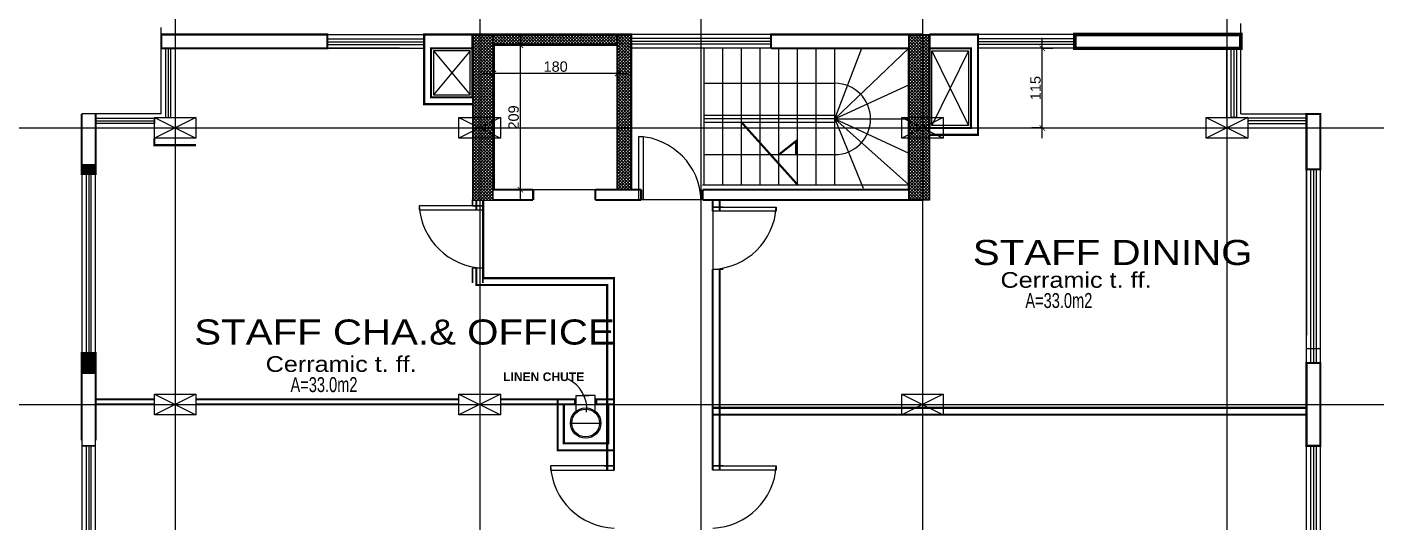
# Model space of a CAD drawing. Extents: x 250879 to 348495, y -51522 to -9360.
# Drawn here: x 311917 to 313868, y -41142 to -40426 of the extents above; entities that cross this region are included whole.
import ezdxf

# ---------------------------------------------------------------- set-up
doc = ezdxf.new("R2010")
doc.units = 0
doc.layers.get('0').update_dxf_attribs({"linetype": 'CONTINUOUS'})
doc.layers.get('DEFPOINTS').update_dxf_attribs({"color": 9, "linetype": 'CONTINUOUS'})
doc.layers.add('A-text finishing', color=6, linetype='CONTINUOUS', lineweight=13)
doc.layers.add('A-text function', color=30, linetype='CONTINUOUS', lineweight=20)
for name, color, linetype in [('AXIS', 1, 'CONTINUOUS'), ('COLUMN', 5, 'CONTINUOUS'), ('FURNITURE', 4, 'CONTINUOUS'), ('HATCH', 8, 'CONTINUOUS'), ('TEXT', 3, 'CONTINUOUS'), ('WALL', 7, 'CONTINUOUS'), ('WALL1', 2, 'CONTINUOUS')]:
    doc.layers.add(name, color=color, linetype=linetype)
doc.styles.add('ARIAL', font='BOD_CR.TTF', dxfattribs={"width": 1.199999999999999})
doc.styles.get("Standard").update_dxf_attribs({"font": 'sanss___.ttf', "height": 15})
doc.styles.add('STYLE4', font='arialbd.ttf', dxfattribs={"height": 0.2})
doc.dimstyles.new('STANDARD$0', dxfattribs={"dimscale": 0, "dimtxt": 12, "dimasz": 8, "dimexe": 15, "dimexo": 0.0625, "dimgap": 2, "dimtad": 1, "dimdec": 0, "dimzin": 0, "dimdsep": 46, "dimtxsty": 'Standard', "dimblk1": 'ARCHTICK', "dimblk2": 'ARCHTICK', "dimsah": 1, "dimcen": 0.09, "dimdle": 15, "dimclrd": 3, "dimclre": 3, "dimclrt": 3, "dimazin": 0, "dimtfac": 1, "dimtdec": 0, "dimtofl": 0, "dimtmove": 1, "dimatfit": 3, "dimldrblk": 'ARCHTICK', "dimfxl": 1.045499999999997, "dimfxlon": 1, "dimtolj": 1, "dimtzin": 0, "dimarcsym": 0})
pattern_1 = [(45, (32705.77798964467, -20279.16520215265), (-2.245064030267288, 2.245064030267288), []), (135, (32705.77798964467, -20279.16520215265), (-2.245064030267288, -2.245064030267288), [])]

# ---------------------------------------------------------------- blocks, each defined once
blk = doc.blocks.new('COLUMN')
at = {"layer": 'AXIS'}
for p, q in [((236924.6994773077, -9644.256519553426), (236984.6994773077, -9674.256519553426)), ((236984.6994773077, -9644.256519553426), (236924.6994773077, -9674.256519553426))]:
    blk.add_line(p, q, dxfattribs=at)
at = {"layer": 'COLUMN'}
blk.add_lwpolyline([(236924.6994773077, -9644.256519553426), (236984.6994773077, -9644.256519553426), (236984.6994773077, -9674.256519553426), (236924.6994773077, -9674.256519553426)], close=True, dxfattribs=at)
blk = doc.blocks.new('AXISG')
at = {"layer": 'AXIS'}
for p, q in [((306715.5200998911, -23682.84522527471), (306715.5200998911, -19766.81669786142)), ((305954.8837600994, -19949.16446858895), (305954.8837600994, -23524.12586554483)), ((306395.3606382518, -19949.16446858895), (306395.3606382518, -23531.69156735711)), ((307035.6795615304, -19949.16446858895), (307035.6795615304, -23531.69156735711)), ((305609.1874572025, -20292.8329642961), (307936.9012656476, -20292.8329642961)), ((305601.3768088833, -20692.8329642961), (307936.9012656476, -20692.8329642961))]:
    blk.add_line(p, q, dxfattribs=at)
at = {"layer": 'WALL', "linetype": 'Continuous'}
for p in [(69000.18428279168, -10633.57644474268), (69440.66116094415, -10633.57644474268), (70080.98008422274, -10633.57644474268), (69000.18428279168, -11033.57644474268), (69440.66116094415, -11033.57644474268), (70080.98008422274, -11033.57644474268)]:
    blk.add_blockref('COLUMN', p, dxfattribs=at)
blk = doc.blocks.new('_ARCHTICK')
at = {"color": 0, "linetype": 'ByBlock', "const_width": 0.15}
blk.add_lwpolyline([(-0.5, -0.5), (0.5, 0.5)], dxfattribs=at)
blk = doc.blocks.new('*D1654')
at = {"layer": 'DEFPOINTS', "color": 0, "linetype": 'Continuous', "transparency": 16777216}
for p in [(313352.9217881683, -40456.8335801827), (313385.8445578801, -40456.8335801827), (313385.8445578801, -40571.99816644875)]:
    blk.add_point(p, dxfattribs=at)
at = {"layer": 'WALL', "color": 3, "linetype": 'Continuous', "lineweight": -2, "transparency": 16777216}
for p, q in [((313385.8445578801, -40586.99816644875), (313385.8445578801, -40441.8335801827)), ((313384.7990578801, -40456.8335801827), (313400.8445578801, -40456.8335801827)), ((313385.8445578801, -40571.99816644875), (313370.8445578801, -40571.99816644875))]:
    blk.add_line(p, q, dxfattribs=at)
at = {"layer": 'WALL', "color": 3, "linetype": 'Continuous', "lineweight": -2, "transparency": 16777216, "xscale": 8, "yscale": 8, "zscale": 8}
for p, rotation in [((313385.8445578801, -40456.8335801827), 90), ((313385.8445578801, -40571.99816644875), 270)]:
    blk.add_blockref('_ARCHTICK', p, dxfattribs=dict(at, rotation=rotation))
at = {"layer": 'WALL', "color": 3, "linetype": 'Continuous', "transparency": 16777216, "insert": (313376.1182204315, -40514.41587331567), "char_height": 15, "attachment_point": 5, "rotation": 90}
blk.add_mtext('\\A1;115', dxfattribs=at)
blk = doc.blocks.new('*D1655')
at = {"layer": 'DEFPOINTS', "color": 0, "linetype": 'Continuous', "transparency": 16777216}
for p in [(312621.7356474415, -40452.35892066053), (312630.9441578264, -40452.35892066053), (312621.7356474415, -40661.41384755042)]:
    blk.add_point(p, dxfattribs=at)
at = {"layer": 'WALL', "color": 3, "linetype": 'Continuous', "lineweight": -2, "transparency": 16777216}
for p, q in [((312630.9441578264, -40676.41384755042), (312630.9441578264, -40437.35892066053)), ((312629.8986578264, -40452.35892066053), (312645.9441578264, -40452.35892066053)), ((312629.8986578264, -40661.41384755042), (312645.9441578264, -40661.41384755042))]:
    blk.add_line(p, q, dxfattribs=at)
at = {"layer": 'WALL', "color": 3, "linetype": 'Continuous', "lineweight": -2, "transparency": 16777216, "xscale": 8, "yscale": 8, "zscale": 8}
for p, rotation in [((312630.9441578264, -40452.35892066053), 90), ((312630.9441578264, -40661.41384755042), 270)]:
    blk.add_blockref('_ARCHTICK', p, dxfattribs=dict(at, rotation=rotation))
at = {"layer": 'WALL', "color": 3, "linetype": 'Continuous', "transparency": 16777216, "insert": (312621.2178203778, -40556.88638410543), "char_height": 15, "attachment_point": 5, "rotation": 90}
blk.add_mtext('\\A1;209', dxfattribs=at)
blk = doc.blocks.new('*D1656')
at = {"layer": 'DEFPOINTS', "color": 0, "linetype": 'Continuous', "transparency": 16777216}
for p in [(312592.1382859824, -40483.25682378446), (312771.9064624851, -40483.25682378446), (312592.1382859824, -40493.11784974261)]:
    blk.add_point(p, dxfattribs=at)
at = {"layer": 'WALL', "color": 3, "linetype": 'Continuous', "lineweight": -2, "transparency": 16777216}
for p, q in [((312786.9064624851, -40493.11784974261), (312577.1382859824, -40493.11784974261)), ((312592.1382859824, -40492.07234974261), (312592.1382859824, -40508.11784974261)), ((312771.9064624851, -40492.07234974261), (312771.9064624851, -40508.11784974261))]:
    blk.add_line(p, q, dxfattribs=at)
at = {"layer": 'WALL', "color": 3, "linetype": 'Continuous', "lineweight": -2, "transparency": 16777216, "xscale": 8, "yscale": 8, "zscale": 8, "rotation": 180}
blk.add_blockref('_ARCHTICK', (312592.1382859824, -40493.11784974261), dxfattribs=at)
at = {"layer": 'WALL', "color": 3, "linetype": 'Continuous', "lineweight": -2, "transparency": 16777216, "xscale": 8, "yscale": 8, "zscale": 8}
blk.add_blockref('_ARCHTICK', (312771.9064624851, -40493.11784974261), dxfattribs=at)
at = {"layer": 'WALL', "color": 3, "linetype": 'Continuous', "transparency": 16777216, "insert": (312682.0223742338, -40483.39151229405), "char_height": 15, "attachment_point": 5}
blk.add_mtext('\\A1;180', dxfattribs=at)
blk = doc.blocks.new('ST')
at = {"layer": 'WALL', "linetype": 'Continuous'}
for p, q in [((289093.859654509, -12839.65465547016), (289282.859654509, -12839.65465547016)), ((289093.859654509, -12942.85053310881), (289282.859654509, -12942.85053310881))]:
    blk.add_line(p, q, dxfattribs=at)
at = {"layer": 'WALL', "linetype": 'Continuous', "const_width": 3}
for points in [[(289147.859654509, -12896.25259428949), (289228.859654509, -12986.40454898872)], [(289201.859654509, -12942.85053310881), (289226.3891289011, -12923.43891227071), (289226.3891289011, -12942.85053310881)]]:
    blk.add_lwpolyline(points, dxfattribs=at)
at = {"layer": 'WALL', "linetype": 'Continuous'}
blk.add_arc((289282.859654509, -12891.25259428949), 51.59793881932274, 270, 90, dxfattribs=at)

msp = doc.modelspace()

# ---------------------------------------------------------------- hatches: boundary and pattern name
at = {"layer": 'AXIS'}
h = msp.add_hatch(dxfattribs=at)
h.set_pattern_fill('ANSI37', color=256, style=0)
h.set_pattern_definition([(135, (593078.7929071083, -20279.16520215265), (2.245064030267288, 2.245064030267288), []), (45.00000000000001, (593078.7929071083, -20279.16520215265), (2.245064030267288, -2.245064030267288), [])])
h.paths.add_polyline_path([(312591.7968142052, -40676.52944261944), (312591.7968142052, -40436.8335801827), (312561.7968142052, -40436.8335801827), (312561.7968142052, -40676.52944261944)])
h = msp.add_hatch(dxfattribs=at)
h.set_pattern_fill('ANSI37', color=256, style=0)
h.set_pattern_definition(pattern_1)
h.paths.add_polyline_path([(312780.2740825481, -40436.8335801827), (312591.7968142052, -40436.83358018269), (312591.7968142052, -40571.99816644875), (312592.5598267539, -40571.99816644875), (312592.5598267539, -40451.8335801827), (312780.274082548, -40451.8335801827)])
h = msp.add_hatch(dxfattribs=at)
h.set_pattern_fill('ANSI37', color=256, style=0)
h.set_pattern_definition([(45, (32696.77798964467, -20279.16520215265), (-2.245064030267288, 2.245064030267288), []), (135, (32696.77798964467, -20279.16520215265), (-2.245064030267288, -2.245064030267288), [])])
h.paths.add_polyline_path([(312791.274082548, -40436.8335801827), (312771.274082548, -40436.8335801827), (312771.274082548, -40451.8335801827), (312791.274082548, -40451.8335801827)])
h.paths.add_polyline_path([(312786.274082548, -40451.8335801827), (312771.274082548, -40451.8335801827), (312771.274082548, -40571.99816644875), (312786.2740825481, -40571.99816644875)])
h.paths.add_polyline_path([(312791.274082548, -40456.8335801827), (312791.274082548, -40451.8335801827), (312786.274082548, -40451.8335801827), (312786.274082548, -40571.99816644875), (312791.274082548, -40571.99816644874)])
h.paths.add_polyline_path([(312791.274082548, -40571.99816644875), (312786.274082548, -40571.99816644875), (312786.274082548, -40661.26470222425), (312791.274082548, -40661.26470222426)])
h.paths.add_polyline_path([(312786.274082548, -40571.99816644875), (312771.274082548, -40571.99816644874), (312771.274082548, -40661.26470222425), (312786.274082548, -40661.26470222425)])
h = msp.add_hatch(dxfattribs=at)
h.set_pattern_fill('ANSI37', color=256, style=0)
h.set_pattern_definition(pattern_1)
h.paths.add_polyline_path([(313192.7740825479, -40676.52944261944), (313192.7740825479, -40436.8335801827), (313222.7740825479, -40436.8335801827), (313222.7740825479, -40676.52944261944)])

# ---------------------------------------------------------------- linework, layer by layer
for p, q in [((312131.6491085848, -39780.65993761762), (312131.6491085848, -43803.29106769748)), ((312572.1259867373, -39780.65993761762), (312572.1259867373, -43810.85676950975)), ((313212.4449100159, -39780.65993761762), (313212.4449100159, -43810.85676950975)), ((313652.9217881683, -39780.65993761762), (313652.9217881683, -43803.29106769748)), ((312558.5010310345, -40460.44577980888), (312505.4305376034, -40524.16440517976)), ((312505.4305376034, -40460.44577980888), (312558.5010310345, -40524.16440517976)), ((313226.0698657186, -40460.44577980888), (313279.1403591497, -40568.55942828822)), ((313279.1403591497, -40460.44577980888), (313226.0698657186, -40568.55942828822)), ((312017.2808927791, -40571.99816644875), (314113.666614133, -40571.99816644875)), ((312017.2808927791, -40971.99816644875), (314113.666614133, -40971.99816644875))]:
    msp.add_line(p, q, dxfattribs=at)
at = {"layer": 'COLUMN'}
for points in [[(312591.7968142052, -40676.52944261944), (312591.7968142052, -40436.8335801827), (312561.7968142052, -40436.8335801827), (312561.7968142052, -40676.52944261944)], [(313192.7740825479, -40676.52944261944), (313192.7740825479, -40436.8335801827), (313222.7740825479, -40436.8335801827), (313222.7740825479, -40676.52944261944)]]:
    msp.add_lwpolyline(points, close=True, dxfattribs=at)
at = {"layer": 'FURNITURE', "ltscale": 3}
for p, q in [((312351.6491085848, -40436.8335801827), (312561.7968142052, -40436.8335801827)), ((312351.6491085847, -40443.29282158825), (312491.7968142051, -40443.29282158825)), ((312993.2968142051, -40436.8335801827), (312791.274082548, -40436.8335801827)), ((312993.2968142051, -40436.8335801827), (312791.274082548, -40436.8335801827)), ((312993.2968142051, -40442.8335801827), (312791.274082548, -40442.8335801827)), ((312993.2968142051, -40442.8335801827), (312791.274082548, -40442.8335801827)), ((313432.9217881683, -40436.8335801827), (313222.7740825479, -40436.8335801827)), ((313432.9217881684, -40443.29282158825), (313292.774082548, -40443.29282158825)), ((312351.6491085847, -40451.29282158825), (312491.7968142051, -40451.29282158825)), ((312351.6491085848, -40456.8335801827), (312491.7968142051, -40456.8335801827)), ((312993.2968142051, -40446.8335801827), (312791.274082548, -40446.8335801827)), ((312993.2968142051, -40446.8335801827), (312791.274082548, -40446.8335801827)), ((312993.2968142051, -40450.8335801827), (312791.274082548, -40450.8335801827)), ((312993.2968142051, -40450.8335801827), (312791.274082548, -40450.8335801827)), ((312896.9141795819, -40654.2010959027), (312896.9141795819, -40456.8335801827)), ((312923.9141795819, -40654.2010959027), (312923.9141795819, -40456.8335801827)), ((312950.9141795819, -40654.2010959027), (312950.9141795819, -40456.8335801827)), ((312977.9141795819, -40654.2010959027), (312977.9141795819, -40456.8335801827)), ((313004.9141795819, -40654.2010959027), (313004.9141795819, -40456.8335801827)), ((313031.9141795819, -40654.2010959027), (313031.9141795819, -40456.8335801827)), ((313058.9141795819, -40654.2010959027), (313058.9141795819, -40456.8335801827)), ((313085.9141795819, -40654.2010959027), (313085.9141795819, -40456.8335801827)), ((313192.7740825479, -40456.8335801827), (313085.9141795819, -40559.04914120347)), ((313085.9141795819, -40559.04914120347), (313124.8404775746, -40456.83358018271)), ((313432.9217881684, -40451.29282158825), (313292.774082548, -40451.29282158825)), ((313432.9217881683, -40456.8335801827), (313292.774082548, -40456.8335801827)), ((313085.9141795819, -40559.04914120347), (313192.7740825479, -40509.65784505208)), ((313085.9141795819, -40554.04914120348), (312896.9141795819, -40554.04914120348)), ((313085.9141795819, -40559.04914120347), (312896.9141795819, -40559.04914120347)), ((313085.9141795819, -40559.04914120347), (313192.7740825479, -40559.04914120347)), ((313192.7740825479, -40654.20109590269), (313085.9141795819, -40559.04914120347)), ((313085.9141795819, -40559.04914120347), (313192.7740825479, -40608.44043735488)), ((313085.9141795819, -40559.04914120347), (313126.7446053613, -40659.2010959027)), ((313085.9141795819, -40564.04914120347), (312896.9141795819, -40564.04914120347))]:
    msp.add_line(p, q, dxfattribs=at)
at = {"layer": 'FURNITURE'}
for p, q in [((312649.4612717349, -40661.26470222425), (312739.4612717349, -40661.26470222425)), ((312805.6634759959, -40676.26470222408), (312805.6634759959, -40661.26470222419)), ((312805.6634759959, -40676.26470222402), (312805.6634759959, -40661.26470222419)), ((312892.4744621862, -40676.26470222425), (312805.6634759959, -40676.26470222402)), ((312576.796814205, -40684.74001062787), (312484.8334632528, -40684.7400106279)), ((312576.7968142051, -40690.7400106279), (312576.796814205, -40684.74001062787)), ((312909.1009811463, -40686.47853771513), (313001.0643320985, -40686.47853771516)), ((312576.7968142048, -40774.74001062786), (312561.7968142049, -40774.74001062786)), ((312576.7968142047, -40774.74001062786), (312561.7968142049, -40774.74001062786)), ((312909.1009811464, -40776.47853771512), (312924.1009811463, -40776.47853771512)), ((312909.1009811465, -40776.47853771512), (312924.1009811463, -40776.47853771512)), ((312766.5598277784, -41060.95646109882), (312674.5964768262, -41060.95646109885)), ((312909.1009811463, -41060.95646109882), (313001.0643320985, -41060.95646109885))]:
    msp.add_line(p, q, dxfattribs=at)
at = {"layer": 'FURNITURE', "ltscale": 3}
for points in [[(313672.9217881683, -40551.83358018277), (313672.9217881683, -40420.77022559419)], [(312111.6491085849, -40551.83358018277), (312111.649108585, -40426.83358018263)], [(312894.4744621862, -40654.2010959027), (313192.7740825479, -40654.2010959027), (313192.7740825479, -40456.8335801827), (312791.274082548, -40456.8335801827), (312791.274082548, -40661.26470222425), (312805.4744621862, -40661.26470222425)], [(313652.9217881683, -40556.99816644875), (313652.9217881681, -40456.8335801826), (313352.9217881681, -40456.8335801827), (313352.9217881683, -40456.8335801827)], [(312111.649108585, -40551.83358018268), (311996.6491085847, -40551.83358018238)], [(312111.6491085864, -40551.83358018139), (311996.6491085861, -40551.83358018089)], [(313672.9217881682, -40551.83358018268), (313787.9217881683, -40551.83358018238)], [(313767.9217881683, -40558.00463978328), (313682.9217881683, -40558.00463978346), (313682.9217881683, -40565.66252058179), (313767.9217881683, -40565.66252058161)], [(313682.9217881684, -40571.83358018271), (313767.9217881683, -40571.8335801827), (313767.9217881683, -40871.8335801827), (313767.9217881683, -40871.8335801827)], [(313682.9217881684, -40571.83358018271), (313767.9217881683, -40571.8335801827), (313767.9217881683, -40871.8335801827), (313767.9217881683, -40871.8335801827)]]:
    msp.add_lwpolyline(points, dxfattribs=at)
for points in [[(312117.8201681856, -40556.99816644875), (312125.478048984, -40556.99816644875), (312125.478048984, -40456.56122482302), (312117.8201681856, -40456.56122482302)], [(313666.7507285675, -40556.99816644875), (313659.0928477691, -40556.99816644875), (313659.0928477691, -40457.34569502874), (313666.7507285675, -40457.34569502874)], [(312101.6491085849, -40558.00463978346), (312101.6491085848, -40565.66252058179), (312016.9034255058, -40565.66252058159), (312016.9034255059, -40558.00463978326)], [(312016.6491085861, -40631.9981664473), (311996.6491085861, -40631.99816644727), (311996.6491085857, -40911.99816644727), (312016.6491085857, -40911.9981664473)], [(312002.8201681865, -40911.99816644727), (312010.4780489848, -40911.99816644729), (312010.4780489853, -40631.99816644729), (312002.820168187, -40631.99816644727)], [(313767.9217881683, -40631.99816644876), (313787.9217881683, -40631.99816644876), (313787.9217881683, -40911.99816644876), (313767.9217881683, -40911.99816644876)], [(313781.7507285675, -40911.99816644876), (313774.0928477691, -40911.99816644876), (313774.0928477691, -40631.99816644876), (313781.7507285675, -40631.99816644876)], [(312016.6491085855, -41031.9981664473), (311996.6491085855, -41031.99816644727), (311996.649108585, -41311.99816644727), (312016.649108585, -41311.9981664473)], [(312002.8201681859, -41311.99816644727), (312010.4780489842, -41311.99816644729), (312010.4780489847, -41031.99816644729), (312002.8201681863, -41031.99816644727)], [(313767.9217881683, -41031.99816644876), (313787.9217881683, -41031.99816644876), (313787.9217881683, -41311.99816644876), (313767.9217881683, -41311.99816644876)], [(313781.7507285675, -41311.99816644876), (313774.0928477691, -41311.99816644876), (313774.0928477691, -41031.99816644876), (313781.7507285675, -41031.99816644876)]]:
    msp.add_lwpolyline(points, close=True, dxfattribs=at)
at = {"layer": 'FURNITURE', "flags": 128}
for points in [[(312802.4744621862, -40676.26470222425), (312802.4744621862, -40584.30135127206), (312808.4744621862, -40584.30135127206), (312808.4744621862, -40676.26470222425), (312802.4744621862, -40676.26470222425)], [(312576.796814205, -40684.7400106279), (312484.8334632528, -40684.7400106279), (312484.8334632528, -40690.7400106279), (312576.796814205, -40690.7400106279), (312576.796814205, -40684.74001062787)], [(312909.1009811463, -40686.47853771516), (313001.0643320985, -40686.47853771516), (313001.0643320985, -40692.47853771516), (312909.1009811463, -40692.47853771516), (312909.1009811463, -40686.47853771513)], [(312766.5598277784, -41060.95646109885), (312674.5964768262, -41060.95646109885), (312674.5964768262, -41066.95646109885), (312766.5598277784, -41066.95646109885), (312766.5598277784, -41060.95646109882)], [(312909.1009811463, -41060.95646109885), (313001.0643320985, -41060.95646109885), (313001.0643320985, -41066.95646109885), (312909.1009811463, -41066.95646109885), (312909.1009811463, -41060.95646109882)]]:
    msp.add_lwpolyline(points, dxfattribs=at)
at = {"layer": 'FURNITURE'}
for centre, start, end in [((312796.9328926491, -40679.7455703727), 2.086535549037412, 86.67709066890728), ((312580.2776823534, -40679.19844109086), 183.322909330749, 267.9134644509323), ((312905.6201129978, -40680.93696817812), 272.0865355490678, 356.6770906688348), ((312770.0406959268, -41055.41489156181), 183.322909330749, 267.9134644509323), ((312905.6201129979, -41055.41489156181), 272.0865355490678, 356.6770906688348)]:
    msp.add_arc(centre, 95.6049577828679, start, end, dxfattribs=at)
at = {"layer": 'HATCH', "linetype": 'ByBlock', "ltscale": 3}
for p, q in [((312892.2854483765, -43978.12892985265), (312892.2854483765, -39361.20030805261)), ((312909.1009811462, -40678.00322931151), (312909.1009811462, -40788.78866433628))]:
    msp.add_line(p, q, dxfattribs=at)
at = {"layer": 'WALL', "linetype": 'Continuous'}
for p, q in [((312351.6491085847, -40447.29282158825), (312491.7968142051, -40447.29282158825)), ((313432.9217881684, -40447.29282158825), (313292.774082548, -40447.29282158825)), ((312771.274082548, -40571.26470222422), (312771.274082548, -40661.26470222437)), ((312805.6634759959, -40676.26470222408), (312805.6634759959, -40661.26470222419)), ((312805.6634759959, -40676.26470222402), (312805.6634759959, -40661.26470222419)), ((312576.7968142048, -40774.74001062786), (312561.7968142049, -40774.74001062786)), ((312576.7968142047, -40774.74001062786), (312561.7968142049, -40774.74001062786)), ((312909.1009811464, -40776.47853771512), (312924.1009811463, -40776.47853771512)), ((312909.1009811465, -40776.47853771512), (312924.1009811463, -40776.47853771512)), ((312709.8399014589, -40971.99816644876), (312740.7746919211, -40971.99816644876)), ((312711.7146371907, -40984.41728368295), (312711.7146371907, -40958.98339337212)), ((312711.7146371907, -40958.98339337212), (312729.7994210414, -40958.98339337212)), ((312739.1045021332, -40958.98339337212), (312721.0197182825, -40958.98339337212)), ((312739.1045021332, -40984.41728368295), (312739.1045021332, -40958.98339337212)), ((312705.4095696619, -40998.99290801291), (312745.4095696619, -40998.99290801291))]:
    msp.add_line(p, q, dxfattribs=at)
at = {"layer": 'WALL', "ltscale": 3}
for p, q in [((312456.3501941309, -40456.8335801827), (312353.8361810994, -40456.8335801827)), ((312456.3501941309, -40456.8335801827), (312353.8361810994, -40456.8335801827)), ((312561.7968142052, -40456.83358018271), (312561.7968142052, -40625.23163067306)), ((312561.796814205, -40684.7400106279), (312561.796814205, -40676.26470222425)), ((312561.7968142052, -40676.26470222425), (312561.7968142052, -40684.7400106279)), ((312576.796814205, -40690.7400106279), (312576.796814205, -40676.26470222425)), ((312576.7968142052, -40676.26470222425), (312576.7968142052, -40690.7400106279)), ((312805.6634759959, -40676.26470222425), (312805.6634759959, -40661.26470222419)), ((312909.100981146, -40678.00322931151), (312909.100981146, -40692.47853771513)), ((312561.796814205, -40796.2647022243), (312561.796814205, -40774.74001062786)), ((312561.7968142052, -40774.74001062786), (312561.7968142052, -40796.2647022243)), ((312576.796814205, -40774.74001062786), (312561.7968142049, -40774.74001062786)), ((312576.796814205, -40796.2647022243), (312576.796814205, -40774.74001062786)), ((312576.7968142052, -40774.74001062786), (312576.7968142052, -40796.2647022243)), ((312909.1009811463, -40776.47853771512), (312924.1009811463, -40776.47853771512)), ((312766.5598277787, -40796.26470222426), (312766.5598277787, -40814.13625640943))]:
    msp.add_line(p, q, dxfattribs=at)
at = {"layer": 'WALL', "linetype": 'Continuous', "ltscale": 3, "const_width": 5}
msp.add_lwpolyline([(313672.9217881687, -40440.77022559419), (313672.9217881683, -40436.83358018252), (313432.9217881684, -40436.83358018257), (313432.9217881684, -40456.8335801827), (313432.9217881684, -40456.83358018252), (313432.9217881683, -40456.83358018235), (313672.9217881684, -40456.83358018252), (313672.9217881687, -40440.77022559212), (313672.9217881683, -40440.77022559419)], dxfattribs=at)
at = {"layer": 'WALL', "linetype": 'Continuous', "const_width": 3}
for points in [[(312111.649108585, -40436.83358018252), (312111.6491085849, -40456.8335801826), (312351.6491085847, -40456.83358018252), (312351.6491085847, -40436.8335801827), (312111.6491085849, -40436.83358015165)], [(312561.7968142052, -40436.8335801827), (312501.7968142051, -40436.8335801827), (312491.7968142051, -40436.8335801827), (312491.7968142051, -40527.60314334029), (312491.7968142051, -40537.60314334029), (312561.7968142052, -40537.60314334029)], [(312561.7968142052, -40436.8335801827), (312561.7968142052, -40456.83358018252), (312501.7968142052, -40456.83358018252), (312501.7968142052, -40527.60314334029), (312561.7968142052, -40527.60314334029), (312561.7968142052, -40456.83358018252)], [(312771.274082548, -40436.8335801827), (312561.7968142054, -40436.8335801827)], [(312771.274082548, -40436.8335801827), (312561.7968142054, -40436.8335801827)], [(312791.274082548, -40436.8335801827), (312771.274082548, -40436.8335801827), (312771.274082548, -40661.26470222425)], [(312791.274082548, -40456.8335801827), (312791.274082548, -40436.8335801827), (312771.274082548, -40436.8335801827)], [(312791.274082548, -40456.8335801827), (312791.274082548, -40436.8335801827), (312771.274082548, -40436.8335801827)], [(313212.7740825479, -40436.8335801827), (312993.2968142051, -40436.8335801827)], [(312993.2968142051, -40456.8335801827), (312993.2968142051, -40436.8335801827), (313013.2968142051, -40436.8335801827)], [(313212.7740825479, -40436.8335801827), (312993.2968142051, -40436.8335801827)], [(312993.2968142051, -40456.8335801827), (312993.2968142051, -40436.8335801827), (313013.2968142051, -40436.8335801827)], [(313222.7740825479, -40436.8335801827), (313222.7740825479, -40456.83358018252), (313282.7740825479, -40456.83358018252), (313282.7740825479, -40571.99816644875), (313222.7740825479, -40571.99816644875), (313222.7740825479, -40456.83358018252)], [(313222.7740825479, -40436.8335801827), (313282.774082548, -40436.8335801827), (313292.774082548, -40436.8335801827), (313292.774082548, -40571.99816644875), (313292.774082548, -40581.99816644875), (313222.7740825479, -40581.99816644875)], [(312771.274082548, -40451.8335801827), (312592.5598267539, -40451.8335801827), (312592.5598267539, -40661.26470222425)], [(312791.274082548, -40456.8335801827), (312791.274082548, -40661.26470222425)], [(312894.4744621862, -40661.26470222425), (313192.7740825479, -40661.26470222425), (313192.7740825479, -40456.8335801827), (312993.2968142051, -40456.8335801827)], [(311996.6491085863, -40571.99816644727), (311996.6491085861, -40551.83358018094), (312016.6491085861, -40551.83358018097), (312016.6491085863, -40571.9981664473), (312016.6491085861, -40631.9981664473), (311996.6491085861, -40631.99816644727), (311996.6491085863, -40571.99816644727)], [(313787.9217881683, -40571.99816644876), (313787.9217881684, -40551.83358018243), (313767.9217881684, -40551.83358018243), (313767.9217881683, -40571.99816644876), (313767.9217881683, -40631.99816644876), (313787.9217881683, -40631.99816644876), (313787.9217881683, -40571.99816644876)], [(312161.6491085848, -40596.99816644875), (312101.6491085848, -40596.99816644876), (312101.6491085848, -40586.99816644875)], [(312649.4612717349, -40661.26470222425), (312592.5598267539, -40661.26470222425)], [(312649.4612717349, -40661.26470222425), (312649.4612717349, -40676.26470222425)], [(312805.4744621862, -40661.26470222425), (312739.4612717349, -40661.26470222425)], [(312739.4612717349, -40661.26470222425), (312739.4612717349, -40676.26470222425)], [(312805.4744621862, -40661.26470222425), (312805.4744621862, -40676.26470222425)], [(312805.6634759959, -40661.26470222422), (312805.6634759959, -40676.26470222422)], [(312892.4744621862, -40676.26470222422), (312892.4744621862, -40661.26470222422)], [(312894.4744621862, -40661.26470222425), (312894.4744621862, -40676.26470222425)], [(312567.2306542218, -40676.52944261944), (312567.2306542218, -40690.7400106279)], [(312567.2306542218, -40676.52944261944), (312567.2306542218, -40690.7400106279)], [(312577.2306542218, -40676.52944261944), (312577.2306542218, -40789.34544366903), (312766.5598277787, -40789.34544366903), (312766.5598277787, -41066.95646109885)], [(312577.2306542218, -40676.52944261944), (312577.2306542218, -40789.34544366903), (312766.5598277787, -40789.34544366903), (312766.5598277787, -40814.13625640943)], [(312649.4612717349, -40676.26470222425), (312591.7968142052, -40676.26470222425)], [(312805.4744621862, -40676.26470222425), (312739.4612717349, -40676.26470222425)], [(312894.4744621862, -40676.26470222425), (313212.7740825479, -40676.26470222425)], [(312909.100981146, -40692.47853771516), (312909.100981146, -40676.26470222425)], [(312919.100981146, -40692.47853771516), (312919.100981146, -40676.26470222425)], [(312567.2306542218, -40774.74001062786), (312567.2306542218, -40799.34544366903), (312756.5598277787, -40799.34544366903), (312756.5598277787, -41066.95646109885)], [(312567.2306542218, -40774.74001062786), (312567.2306542218, -40799.34544366903), (312756.5598277787, -40799.34544366903), (312756.5598277787, -40814.13625640943)], [(312909.100981146, -40988.73669353601), (312909.100981146, -40776.47853771512)], [(312919.100981146, -40988.73669353601), (312919.100981146, -40775.58671274531)], [(311996.6491085856, -40971.99816644727), (311996.6491085857, -40911.99816644727), (312016.6491085857, -40911.9981664473), (312016.6491085856, -40971.9981664473), (312016.6491085855, -41031.9981664473), (311996.6491085855, -41031.99816644727), (311996.6491085856, -40971.99816644727)], [(313787.9217881683, -40971.99816644876), (313787.9217881683, -40911.99816644876), (313767.9217881683, -40911.99816644876), (313767.9217881683, -40971.99816644876), (313767.9217881683, -41031.99816644876), (313787.9217881683, -41031.99816644876), (313787.9217881683, -40971.99816644876)], [(312101.6491085848, -40964.6627527143), (312016.6491085847, -40964.66275271424)], [(312101.6491085848, -40971.99816644855), (312016.6491085847, -40971.99816644849)], [(312542.1259867373, -40964.66275271455), (312161.6491085848, -40964.66275271433)], [(312542.1259867373, -40971.9981664488), (312161.6491085848, -40971.99816644858)], [(312711.7146371907, -40964.66275271465), (312602.1259867373, -40964.66275271459)], [(312711.7146371907, -40971.9981664489), (312602.1259867373, -40971.99816644884)], [(312766.5598277788, -41038.45427105843), (312684.8604156992, -41038.45427105843), (312684.8604156992, -40964.66275271471)], [(312684.8604156992, -40964.66275271471), (312693.858260712, -40964.66275271471), (312709.8399014589, -40964.66275271471), (312709.8399014589, -40971.99816644876), (312693.858260712, -40971.99816644876)], [(312758.1927990816, -41028.45427105843), (312758.1927990816, -40971.99816644876), (312740.7746919211, -40971.99816644876), (312740.7746919211, -40964.66275271471), (312766.5598277787, -40964.66275271469), (312766.5598277788, -41038.45427105843), (312684.8604156992, -41038.45427105843), (312684.8604156992, -40964.66275271471), (312709.8399014589, -40964.66275271471), (312709.8399014589, -40971.99816644876), (312693.858260712, -40971.99816644876), (312693.858260712, -41028.45427105843), (312758.1927990816, -41028.45427105843), (312758.1927990816, -40971.99816644876), (312740.7746919211, -40971.99816644876), (312740.7746919211, -40964.66275271471), (312766.5598277787, -40964.66275271468)], [(312766.5598277787, -40964.66275271468), (312739.1045021332, -40964.66275271466)], [(312766.5598277787, -40971.99816644893), (312739.1045021332, -40971.99816644892)], [(312766.5598277787, -40964.66275271471), (312757.4703615481, -40964.66275271471), (312740.7746919211, -40964.66275271471), (312740.7746919211, -40971.99816644876), (312757.4703615481, -40971.99816644876)], [(313182.4449100159, -40976.99816644873), (312909.100981146, -40976.99816644875), (312909.100981146, -41066.95646109885)], [(313682.9217881683, -40976.99816644875), (313767.9217881683, -40976.99816644875), (312909.100981146, -40976.99816644875)], [(312909.1009811461, -40986.99816644873), (312909.1009811461, -41066.95646109885)], [(312909.100981146, -40986.99816644873), (312909.100981146, -41066.95646109885)], [(313682.9217881683, -40986.99816644875), (313767.9217881683, -40986.99816644875), (312909.100981146, -40986.99816644875)], [(313182.4449100159, -40986.99816644875), (312919.100981146, -40986.99816644875), (312919.100981146, -41066.95646109885)], [(312919.1009811461, -40986.99816644873), (312919.1009811461, -41066.95646109885)], [(312759.4568868935, -41038.58096729513), (312759.4568868935, -41038.45427105843)]]:
    msp.add_lwpolyline(points, dxfattribs=at)
at = {"layer": 'WALL', "linetype": 'Continuous', "ltscale": 3}
for points in [[(312351.6491085849, -40456.8335801827), (312391.6491085849, -40456.8335801827)], [(313432.9217881683, -40456.8335801827), (313392.9217881683, -40456.8335801827)], [(313672.9217881683, -40551.83358018271), (313787.9217881683, -40551.8335801827), (313787.9217881683, -40891.8335801827), (313767.9217881683, -40891.8335801827)], [(313672.9217881683, -40551.83358018271), (313787.9217881683, -40551.8335801827), (313787.9217881683, -40891.8335801827), (313767.9217881683, -40891.8335801827)], [(312561.796814205, -40676.26470222425), (312561.796814205, -40684.7400106279), (312576.796814205, -40684.7400106279), (312576.796814205, -40676.26470222425)]]:
    msp.add_lwpolyline(points, dxfattribs=at)
at = {"layer": 'WALL', "linetype": 'Continuous'}
for points in [[(312558.5010310345, -40460.44577980888), (312505.4305376034, -40460.44577980888), (312505.4305376034, -40524.16440517976), (312558.5010310345, -40524.16440517976)], [(313226.0698657186, -40460.44577980888), (313279.1403591497, -40460.44577980888), (313279.1403591497, -40568.55942828822), (313226.0698657186, -40568.55942828822)], [(312016.6491085861, -40551.83358018097), (311996.6491085861, -40551.83358018094), (311996.6491085861, -40631.99816644727), (312016.6491085861, -40631.9981664473)], [(313767.9217881684, -40551.83358018243), (313787.9217881684, -40551.83358018243), (313787.9217881683, -40631.99816644876), (313767.9217881683, -40631.99816644876)], [(312016.6491085857, -40911.9981664473), (311996.6491085857, -40911.99816644727), (311996.6491085855, -41031.99816644727), (312016.6491085855, -41031.9981664473)], [(313767.9217881683, -40911.99816644876), (313787.9217881683, -40911.99816644876), (313787.9217881683, -41031.99816644876), (313767.9217881683, -41031.99816644876)]]:
    msp.add_lwpolyline(points, close=True, dxfattribs=at)
for radius in [22, 20]:
    msp.add_circle((312725.4095696619, -40998.99290801291), radius, dxfattribs=at)
at = {"layer": 'WALL', "linetype": 'Continuous', "ltscale": 3}
msp.add_arc((312680.010384321, -40978.25790895792), 46.98203119852725, 354.0414364356451, 64.79616280537118, dxfattribs=at)
at = {"layer": 'WALL1'}
for p, q in [((312121.6491085848, -40456.56122482302), (312121.6491085849, -40556.99816644875)), ((313662.9217881683, -40457.34569502874), (313662.9217881683, -40556.99816644875)), ((312016.9034255058, -40561.83358018241), (312101.6491085848, -40561.83358018264)), ((313767.9217881683, -40561.83358018243), (313682.9217881683, -40561.83358018264)), ((312006.6491085861, -40631.99816644729), (312006.6491085857, -40911.99816644729)), ((313777.9217881683, -40631.99816644876), (313777.9217881683, -40911.99816644876)), ((312006.6491085855, -41031.99816644729), (312006.649108585, -41311.99816644729)), ((313777.9217881683, -41031.99816644876), (313777.9217881683, -41311.99816644876))]:
    msp.add_line(p, q, dxfattribs=at)
at = {"layer": 'WALL1', "linetype": 'ByBlock', "ltscale": 3}
for p, q in [((312561.7968142052, -40684.7400106279), (312576.796814205, -40684.74001062787)), ((312924.100981146, -40686.47853771516), (312909.1009811463, -40686.47853771513)), ((312751.5598277786, -41060.95646109885), (312766.5598277784, -41060.95646109882)), ((312924.1009811461, -41060.95646109885), (312909.1009811463, -41060.95646109882))]:
    msp.add_line(p, q, dxfattribs=at)

# ---------------------------------------------------------------- block references
at = {"layer": 'WALL', "linetype": 'Continuous'}
for name, p in [('AXISG', (6176.765348485438, -20279.16520215265)), ('ST', (23803.05452507292, -27667.79654691398)), ('COLUMN', (75176.94963127712, -30912.74164689532)), ('COLUMN', (76698.22231086064, -30912.74164689532))]:
    msp.add_blockref(name, p, dxfattribs=at)

# ---------------------------------------------------------------- texts
at = {"layer": 'A-text finishing', "style": 'ARIAL', "width": 1.199999999999999}
for p in [(313325.4257367399, -40803.3132881289), (312262.6660891991, -40924.9835746519)]:
    msp.add_text('Cerramic t. ff.', height=22.67999999999656, dxfattribs=at).set_placement(p)
at = {"layer": 'A-text function', "char_height": 36.2879999999945, "width": 1099.354111999845, "attachment_point": 1, "style": 'ARIAL'}
for s, insert in [('STAFF DINING', (313285.3944711727, -40734.05105695516)), ('STAFF CHA.& OFFICE', (312159.3298508287, -40849.15506107974))]:
    msp.add_mtext(s, dxfattribs=dict(at, insert=insert))
at = {"layer": 'TEXT', "width": 0.7}
for p in [(313361.3286541348, -40832.64708725313), (312298.569006594, -40954.31737377613)]:
    msp.add_text('A=33.0m2', height=21.59999999999673, rotation=0.1269454544935773, dxfattribs=at).set_placement(p)
at = {"layer": 'TEXT', "insert": (312606.0020469169, -40925.78009094205), "char_height": 12.5, "width": 158.3714508684634, "attachment_point": 1, "style": 'STYLE4'}
msp.add_mtext('LINEN CHUTE', dxfattribs=at)

# ---------------------------------------------------------------- dimensions: what is measured, and where the dimension line sits
at = {"layer": 'WALL', "linetype": 'Continuous'}
for base, p1, p2, picture, middle in [((312630.9441578264, -40452.35892066053), (312621.7356474415, -40661.41384755042), (312621.7356474415, -40452.35892066053), '*D1655', (312621.2178203778, -40556.88638410543)), ((313385.8445578801, -40456.8335801827), (313385.8445578801, -40571.99816644875), (313352.9217881683, -40456.8335801827), '*D1654', (313376.1182204315, -40514.41587331567))]:
    dim = msp.add_linear_dim(base=base, p1=p1, p2=p2, angle=90, dimstyle='STANDARD$0', override={"dimscale": 1}, dxfattribs=at)
    dim.commit()
    dim.dimension.update_dxf_attribs({"geometry": picture, "text_midpoint": middle})
dim = msp.add_linear_dim(base=(312592.1382859824, -40493.11784974261), p1=(312771.9064624851, -40483.25682378446), p2=(312592.1382859824, -40483.25682378446), dimstyle='STANDARD$0', override={"dimscale": 1}, dxfattribs=at)
dim.commit()
dim.dimension.update_dxf_attribs({"geometry": '*D1656', "text_midpoint": (312682.0223742338, -40483.39151229405)})

doc.saveas('drawing.dxf')
